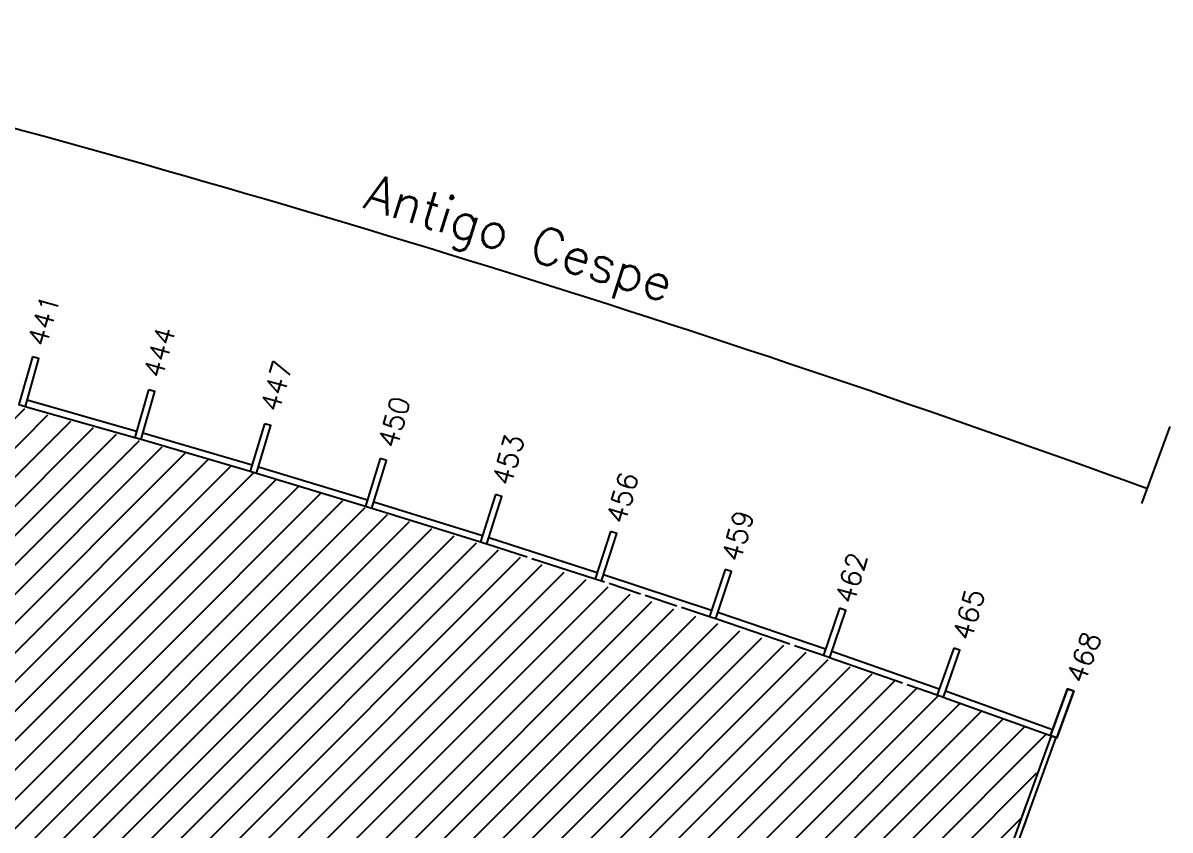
# Model space of a CAD drawing. Extents: x -152 to 150, y 325 to 437.
# Drawn here: x 115.34 to 149.96, y 398.77 to 423.13 of the extents above; entities that cross this region are included whole.
import ezdxf

# ---------------------------------------------------------------- set-up
doc = ezdxf.new("R2010")
doc.units = 0
doc.header["$LTSCALE"] = 0.01
doc.header["$MEASUREMENT"] = 0
doc.header["$PDMODE"] = 98
doc.layers.get('0').update_dxf_attribs({"linetype": 'CONTINUOUS'})
doc.layers.get('DEFPOINTS').update_dxf_attribs({"linetype": 'CONTINUOUS'})
for name, color, linetype in [('1', 1, 'CONTINUOUS'), ('ALV', 2, 'CONTINUOUS'), ('ESTR', 3, 'CONTINUOUS'), ('NOPILAR1', 2, 'CONTINUOUS'), ('TEXTO-CENTRO-CUSTO', 2, 'CONTINUOUS')]:
    doc.layers.add(name, color=color, linetype=linetype)
doc.styles.add('1', font='romans.shx')
doc.styles.add('NOPILAR', font='simplex.shx', dxfattribs={"height": 0.6})
doc.dimstyles.new('1-600', dxfattribs={"dimtxt": 1.1, "dimasz": 2.5, "dimexe": 2, "dimexo": 4, "dimgap": 0.2, "dimtad": 1, "dimdec": 0, "dimzin": 4, "dimdsep": 46, "dimlunit": 6, "dimtxsty": '1', "dimblk1": 'NONE', "dimblk2": 'NONE', "dimsah": 1, "dimcen": 0, "dimclrd": 2, "dimclre": 2, "dimclrt": 2, "dimadec": 0, "dimazin": 0, "dimtfac": 1, "dimtdec": 0, "dimtmove": 2, "dimatfit": 3, "dimldrblk": 'NONE', "dimfxl": 1, "dimtolj": 1, "dimtzin": 0, "dimarcsym": 0})

# ---------------------------------------------------------------- blocks, each defined once
blk = doc.blocks.new('PILAR-SSC')
blk.add_lwpolyline([(0, 0), (0, -1.5), (0.2, -1.5), (0.2, 0)], close=True)
blk = doc.blocks.new('*D80')
at = {"layer": 'DEFPOINTS', "color": 0, "transparency": 16777216}
for p in [(109.283, 416.867), (108.942, 415.561), (136.449, 413.516), (147.742, 404.866), (147.28, 403.598)]:
    blk.add_point(p, dxfattribs=at)
at = {"layer": 'TEXTO-CENTRO-CUSTO', "color": 2, "lineweight": -2, "transparency": 16777216}
for p, q in [((110.295, 420.737), (110.92, 423.131)), ((149.111, 408.625), (149.958, 410.95))]:
    blk.add_line(p, q, dxfattribs=at)
blk.add_arc((0.463, 0.506), 434.821, 69.987, 75.35284, dxfattribs=at)
at = {"layer": 'TEXTO-CENTRO-CUSTO', "color": 2, "transparency": 16777216, "insert": (130.264, 416.48), "char_height": 1.1, "attachment_point": 5, "rotation": 342.6699, "style": '1'}
blk.add_mtext('\\A1;Antigo Cespe', dxfattribs=at)
blk = doc.blocks.new('_NONE')
at = {"color": 0, "linetype": 'ByBlock'}
blk.add_circle((0, 0), 0.25, dxfattribs=at)

msp = doc.modelspace()

# ---------------------------------------------------------------- hatches: boundary and pattern name
at = {"layer": '1'}
h = msp.add_hatch(dxfattribs=at)
h.set_pattern_fill('ANSI31', color=256, scale=5, style=0)
h.paths.add_polyline_path([(108.392, 413.456), (122.39, 409.542), (129.319, 407.349), (136.208, 405.039), (143.116, 402.783), (146.343, 401.608), (141.258, 387.564), (124.919, 393.108), (121.543, 394.228), (114.822, 396.233), (108.067, 398.123), (104.587, 398.982)])

# ---------------------------------------------------------------- linework, layer by layer
for p, q in [((145.628, 399.569), (145.397, 398.93)), ((145.76, 399.495), (145.531, 398.86))]:
    msp.add_line(p, q, dxfattribs=at)
at = {"layer": 'ALV'}
for p, q in [((115.46, 411.752), (118.763, 410.814)), ((115.405, 411.56), (118.708, 410.622)), ((118.957, 410.758), (122.252, 409.792)), ((118.9, 410.566), (122.196, 409.6)), ((122.445, 409.734), (125.732, 408.74)), ((122.387, 409.543), (125.674, 408.549)), ((125.925, 408.681), (129.203, 407.659)), ((125.865, 408.49), (126.258, 408.367)), ((126.258, 408.367), (129.146, 407.467)), ((129.395, 407.598), (132.665, 406.548)), ((129.337, 407.407), (130.551, 407.017)), ((130.694, 406.971), (132.604, 406.358)), ((132.856, 406.486), (136.117, 405.408)), ((132.794, 406.296), (132.884, 406.266)), ((133.026, 406.219), (133.976, 405.905)), ((134.118, 405.858), (135.067, 405.544)), ((135.21, 405.497), (136.054, 405.218)), ((136.244, 405.154), (138.479, 404.394)), ((136.308, 405.344), (139.559, 404.238)), ((138.621, 404.346), (139.495, 404.049)), ((139.75, 404.173), (142.991, 403.039)), ((139.684, 403.984), (141.881, 403.216)), ((142.023, 403.166), (142.925, 402.851)), ((143.114, 402.784), (146.345, 401.623)), ((143.181, 402.972), (146.413, 401.811)), ((146.372, 401.614), (145.636, 399.593)), ((146.513, 401.562), (145.777, 399.542)), ((145.636, 399.593), (144.458, 396.355)), ((145.777, 399.542), (141.314, 387.279))]:
    msp.add_line(p, q, dxfattribs=at)
at = {"layer": 'ESTR'}
msp.add_lwpolyline([(147.049, 402.963), (146.536, 401.554), (146.348, 401.622), (146.861, 403.032)], close=True, dxfattribs=at)
msp.add_lwpolyline([(147.049, 402.963), (146.536, 401.554), (146.348, 401.622), (146.861, 403.032)], close=True, dxfattribs=at)

# ---------------------------------------------------------------- block references
for p, rotation in [((115.619, 413.057), 344.3902439024403), ((119.127, 412.062), 343.9024390243897), ((122.626, 411.037), 343.4146341463417), ((126.117, 409.982), 342.9268292682939), ((129.599, 408.897), 342.4390243902444), ((133.071, 407.783), 341.9512195121937), ((136.534, 406.639), 341.4634146341473), ((139.986, 405.466), 340.975609756098), ((143.429, 404.264), 340.4878048780489), ((146.861, 403.032), 340.0000048780502)]:
    msp.add_blockref('PILAR-SSC', p, dxfattribs=dict(at, rotation=rotation))

# ---------------------------------------------------------------- texts
at = {"layer": 'NOPILAR1', "style": 'NOPILAR'}
for s, rotation, p in [('441', 73.9589, (116.037, 413.332)), ('444', 73.9589, (119.524, 412.368)), ('447', 73.9589, (123.061, 411.353)), ('450', 73.9589, (126.615, 410.261)), ('453', 73.9589, (130.057, 409.123)), ('456', 73.9589, (133.503, 407.976)), ('459', 73.9589, (136.981, 406.83)), ('462', 73.9589, (140.408, 405.556)), ('465', 73.9589, (143.952, 404.456)), ('468', 70, (147.37, 403.158))]:
    msp.add_text(s, height=0.6, rotation=rotation, dxfattribs=at).set_placement(p)

# ---------------------------------------------------------------- dimensions: what is measured, and where the dimension line sits
at = {"layer": 'TEXTO-CENTRO-CUSTO'}
dim = msp.add_angular_dim_2l(base=(136.449, 413.516), line1=((108.942, 415.561), (109.283, 416.867)), line2=((147.28, 403.598), (147.742, 404.866)), text='Antigo Cespe', dimstyle='1-600', override={"dimazin": 1}, dxfattribs=at)
dim.commit()
dim.dimension.update_dxf_attribs({"geometry": '*D80', "text_midpoint": (130.264, 416.48)})

doc.saveas('drawing.dxf')
